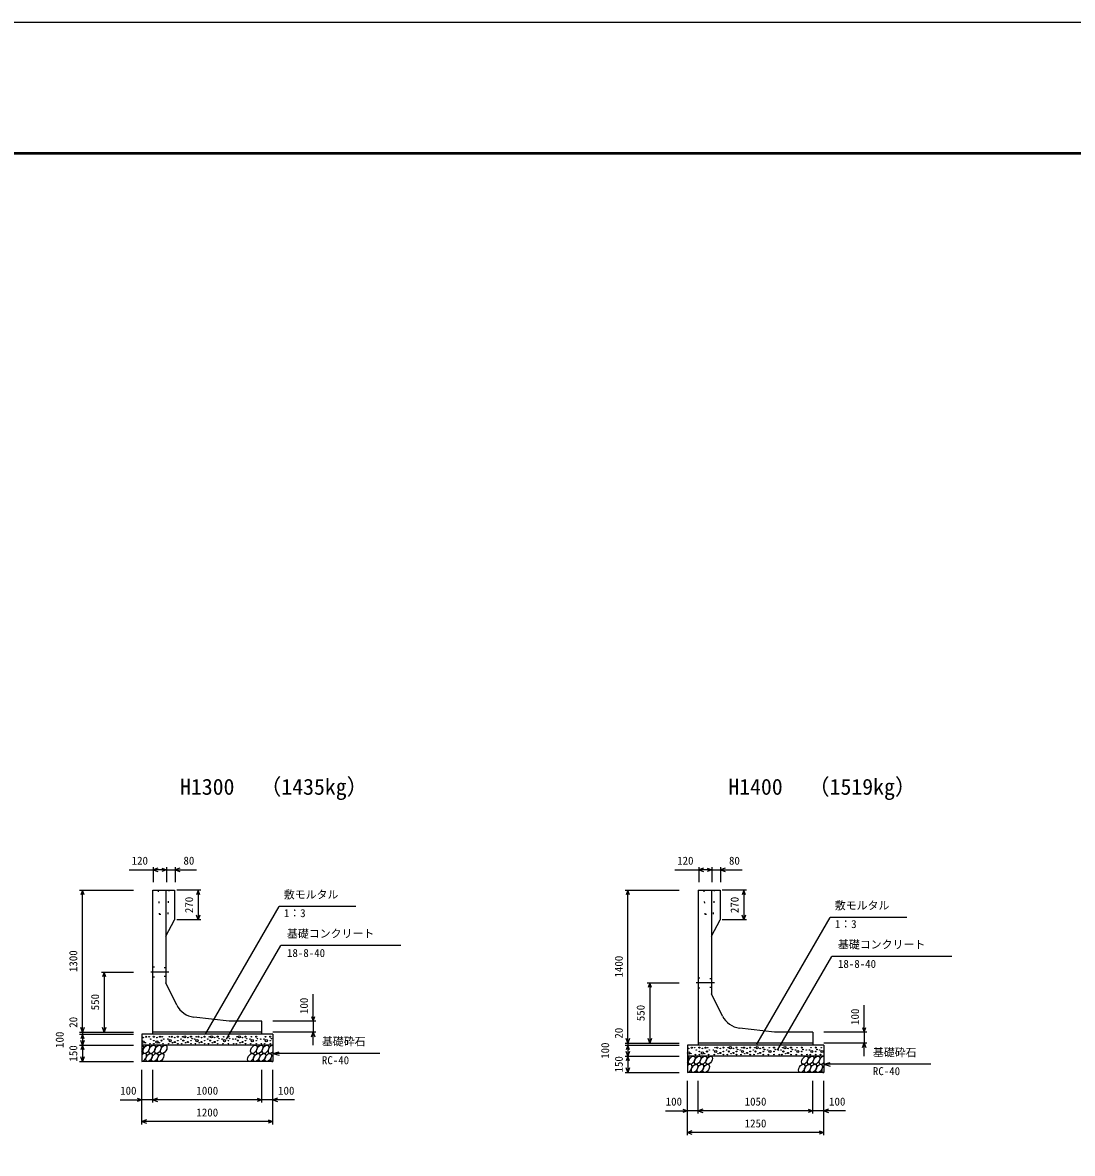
# Model space of a CAD drawing. Units: millimetres, scale not verified. Extents: x -50400 to 50400, y -17820 to 17820.
# Drawn here: x 31157 to 40778, y 7461 to 17820 of the extents above; entities that cross this region are included whole.
import ezdxf
from ezdxf.enums import TextEntityAlignment as Align

# ---------------------------------------------------------------- set-up
doc = ezdxf.new("R2010")
doc.units = ezdxf.units.MM
doc.header["$LTSCALE"] = 60
doc.linetypes.add('DOTTED', pattern=[1.75, 0.25, -1.5])
doc.linetypes.add('LONG_DASHED_DOTTED', pattern=[15.25, 12, -1.5, 0.25, -1.5])
for name, color, linetype, lineweight in [('0-0_CENTER', 7, 'LONG_DASHED_DOTTED', 25), ('0-1_DIM', 7, 'Continuous', 25), ('0-2_Defpoints', 5, 'Continuous', 25), ('0-3_HATCH', 6, 'Continuous', 25), ('0-6_OUTLINE', 1, 'Continuous', 25), ('0-7_OUTLINE2', 4, 'DOTTED', 25), ('0-8_TXT', 7, 'Continuous', 25), ('0-9_WAKU', 3, 'Continuous', 25)]:
    doc.layers.add(name, color=color, linetype=linetype, lineweight=lineweight)
doc.styles.add('ＭＳ ゴシック', font='')
doc.styles.get('ＭＳ ゴシック').set_extended_font_data('MS Gothic')

msp = doc.modelspace()

# ---------------------------------------------------------------- linework, layer by layer
at = {"layer": '0-0_CENTER'}
for p, q in [((32496.78, 9122.24), (32330.75, 9122.24)), ((37496.78, 9022.24), (37330.75, 9022.24))]:
    msp.add_line(p, q, dxfattribs=at)
at = {"layer": '0-1_DIM'}
for p, q in [((32134.64, 10059.13), (32354.5, 10059.13)), ((32354.5, 10084.13), (32354.5, 9947.24)), ((32474.5, 10059.13), (32354.5, 10059.13)), ((32474.5, 10084.13), (32474.5, 9947.24)), ((32474.5, 10059.13), (32554.5, 10059.13)), ((32554.5, 10084.13), (32554.5, 9947.24)), ((32554.5, 10059.13), (32750.46, 10059.13)), ((37134.64, 10059.13), (37354.5, 10059.13)), ((37354.5, 10084.13), (37354.5, 9947.24)), ((37474.5, 10059.13), (37354.5, 10059.13)), ((37474.5, 10084.13), (37474.5, 9947.24)), ((37474.5, 10059.13), (37554.5, 10059.13)), ((37554.5, 10084.13), (37554.5, 9947.24)), ((37554.5, 10059.13), (37750.46, 10059.13)), ((31679.5, 9872.24), (32174.5, 9872.24)), ((31704.5, 8572.24), (31704.5, 9872.24)), ((32790.91, 9872.24), (32569, 9872.24)), ((32765.91, 9872.24), (32765.91, 9602.24)), ((36679.5, 9872.24), (37174.5, 9872.24)), ((36704.5, 8472.24), (36704.5, 9872.24)), ((37790.91, 9872.24), (37569, 9872.24)), ((37765.91, 9872.24), (37765.91, 9602.24)), ((32836.65, 8560.91), (33507.92, 9723.59)), ((34210.33, 9723.59), (33507.92, 9723.59)), ((32790.91, 9602.24), (32569, 9602.24)), ((37790.91, 9602.24), (37569, 9602.24)), ((37886.65, 8460.91), (38557.92, 9623.59)), ((39260.33, 9623.59), (38557.92, 9623.59)), ((33026.13, 8506.52), (33522.4, 9366.08)), ((34621.94, 9366.08), (33522.4, 9366.08)), ((38076.13, 8406.52), (38572.4, 9266.08)), ((39671.94, 9266.08), (38572.4, 9266.08)), ((31879.5, 9122.24), (32174.5, 9122.24)), ((31904.5, 9122.24), (31904.5, 8572.24)), ((36879.5, 9022.24), (37174.5, 9022.24)), ((36904.5, 9022.24), (36904.5, 8472.24)), ((33819.5, 8672.24), (33819.5, 8919.93)), ((38869.5, 8572.24), (38869.5, 8819.93)), ((33844.5, 8672.24), (33449.5, 8672.24)), ((33819.5, 8672.24), (33819.5, 8572.24)), ((31679.5, 8572.24), (32174.5, 8572.24)), ((31679.5, 8552.24), (32174.5, 8552.24)), ((31704.5, 8572.24), (31704.5, 8552.24)), ((31704.5, 8552.24), (31704.5, 8452.24)), ((33844.5, 8572.24), (33449.5, 8572.24)), ((33819.5, 8452.24), (33819.5, 8572.24)), ((38894.5, 8572.24), (38499.5, 8572.24)), ((38869.5, 8572.24), (38869.5, 8472.24)), ((31679.5, 8452.24), (32174.5, 8452.24)), ((31704.5, 8452.24), (31704.5, 8302.24)), ((33449.5, 8377.24), (33507.46, 8392.76)), ((36679.5, 8472.24), (37174.5, 8472.24)), ((36679.5, 8452.24), (37174.5, 8452.24)), ((36704.5, 8472.24), (36704.5, 8452.24)), ((36704.5, 8452.24), (36704.5, 8352.24)), ((38894.5, 8472.24), (38499.5, 8472.24)), ((38869.5, 8352.24), (38869.5, 8472.24)), ((31679.5, 8302.24), (32174.5, 8302.24)), ((34429.82, 8377.24), (33449.5, 8377.24)), ((33449.5, 8377.24), (33507.46, 8361.71)), ((36679.5, 8352.24), (37174.5, 8352.24)), ((36704.5, 8352.24), (36704.5, 8202.24)), ((38499.5, 8277.24), (38557.46, 8292.76)), ((32249.5, 7727.24), (32249.5, 8227.24)), ((32349.5, 7927.24), (32349.5, 8227.24)), ((33349.5, 7927.24), (33349.5, 8227.24)), ((33349.5, 7927.24), (33349.5, 8227.24)), ((33449.5, 7727.24), (33449.5, 8227.24)), ((36679.5, 8202.24), (37174.5, 8202.24)), ((39479.82, 8277.24), (38499.5, 8277.24)), ((38499.5, 8277.24), (38557.46, 8261.71)), ((37249.5, 7627.24), (37249.5, 8127.24)), ((37349.5, 7827.24), (37349.5, 8127.24)), ((38399.5, 7827.24), (38399.5, 8127.24)), ((38399.5, 7827.24), (38399.5, 8127.24)), ((38499.5, 7627.24), (38499.5, 8127.24)), ((32049.96, 7952.24), (32249.5, 7952.24)), ((32349.5, 7952.24), (32249.5, 7952.24)), ((33349.5, 7952.24), (32349.5, 7952.24)), ((33449.5, 7952.24), (33349.5, 7952.24)), ((33649.04, 7952.24), (33449.5, 7952.24)), ((37049.96, 7852.24), (37249.5, 7852.24)), ((37349.5, 7852.24), (37249.5, 7852.24)), ((38399.5, 7852.24), (37349.5, 7852.24)), ((38499.5, 7852.24), (38399.5, 7852.24)), ((38699.04, 7852.24), (38499.5, 7852.24)), ((33449.5, 7752.24), (32249.5, 7752.24)), ((38499.5, 7652.24), (37249.5, 7652.24))]:
    msp.add_line(p, q, dxfattribs=at)
for points in [[(32396.79, 10074.52), (32354.5, 10059.13), (32396.79, 10043.74)], [(32432.21, 10074.52), (32474.5, 10059.13), (32432.21, 10043.74)], [(32596.79, 10074.52), (32554.5, 10059.13), (32596.79, 10043.74)], [(37396.79, 10074.52), (37354.5, 10059.13), (37396.79, 10043.74)], [(37432.21, 10074.52), (37474.5, 10059.13), (37432.21, 10043.74)], [(37596.79, 10074.52), (37554.5, 10059.13), (37596.79, 10043.74)], [(31719.89, 9829.95), (31704.5, 9872.24), (31689.11, 9829.95)], [(32781.3, 9829.95), (32765.91, 9872.24), (32750.52, 9829.95)], [(36719.89, 9829.95), (36704.5, 9872.24), (36689.11, 9829.95)], [(37781.3, 9829.95), (37765.91, 9872.24), (37750.52, 9829.95)], [(32781.3, 9644.52), (32765.91, 9602.24), (32750.52, 9644.52)], [(37781.3, 9644.52), (37765.91, 9602.24), (37750.52, 9644.52)], [(31919.89, 9079.95), (31904.5, 9122.24), (31889.11, 9079.95)], [(36919.89, 8979.95), (36904.5, 9022.24), (36889.11, 8979.95)], [(33804.11, 8714.52), (33819.5, 8672.24), (33834.89, 8714.52)], [(31719.89, 8614.52), (31704.5, 8572.24), (31689.11, 8614.52)], [(31919.89, 8614.52), (31904.5, 8572.24), (31889.11, 8614.52)], [(38854.11, 8614.52), (38869.5, 8572.24), (38884.89, 8614.52)], [(31719.89, 8509.95), (31704.5, 8552.24), (31689.11, 8509.95)], [(31719.89, 8494.52), (31704.5, 8452.24), (31689.11, 8494.52)], [(33804.11, 8529.95), (33819.5, 8572.24), (33834.89, 8529.95)], [(36719.89, 8514.52), (36704.5, 8472.24), (36689.11, 8514.52)], [(36919.89, 8514.52), (36904.5, 8472.24), (36889.11, 8514.52)], [(31719.89, 8409.95), (31704.5, 8452.24), (31689.11, 8409.95)], [(36719.89, 8409.95), (36704.5, 8452.24), (36689.11, 8409.95)], [(36719.89, 8394.52), (36704.5, 8352.24), (36689.11, 8394.52)], [(38854.11, 8429.95), (38869.5, 8472.24), (38884.89, 8429.95)], [(31719.89, 8344.52), (31704.5, 8302.24), (31689.11, 8344.52)], [(36719.89, 8309.95), (36704.5, 8352.24), (36689.11, 8309.95)], [(36719.89, 8244.52), (36704.5, 8202.24), (36689.11, 8244.52)], [(32207.21, 7967.63), (32249.5, 7952.24), (32207.21, 7936.84)], [(32391.79, 7967.63), (32349.5, 7952.24), (32391.79, 7936.84)], [(33307.21, 7967.63), (33349.5, 7952.24), (33307.21, 7936.84)], [(33491.79, 7967.63), (33449.5, 7952.24), (33491.79, 7936.84)], [(37207.21, 7867.63), (37249.5, 7852.24), (37207.21, 7836.84)], [(37391.79, 7867.63), (37349.5, 7852.24), (37391.79, 7836.84)], [(38357.21, 7867.63), (38399.5, 7852.24), (38357.21, 7836.84)], [(38541.79, 7867.63), (38499.5, 7852.24), (38541.79, 7836.84)], [(32291.79, 7767.63), (32249.5, 7752.24), (32291.79, 7736.84)], [(33407.21, 7767.63), (33449.5, 7752.24), (33407.21, 7736.84)], [(37291.79, 7667.63), (37249.5, 7652.24), (37291.79, 7636.84)], [(38457.21, 7667.63), (38499.5, 7652.24), (38457.21, 7636.84)]]:
    msp.add_lwpolyline(points, dxfattribs=at)
at = {"layer": '0-2_Defpoints'}
msp.add_lwpolyline([(0, -17820), (50400, -17820), (50400, 17820), (0, 17820)], close=True, dxfattribs=at)
at = {"layer": '0-3_HATCH'}
for centre, radius in [((32261.4, 8522.41), 2.5), ((32289.44, 8529.41), 5), ((32316.57, 8529.41), 2.5), ((32330.59, 8508.4), 2.5), ((32359.47, 8530.29), 5), ((32359.47, 8494.4), 2.5), ((32387.51, 8522.41), 2.5), ((32415.54, 8529.41), 5), ((32429.56, 8494.4), 5), ((32436.57, 8529.41), 2.5), ((32450.59, 8508.4), 2.5), ((32488.41, 8508.4), 2.5), ((32509.44, 8494.4), 10), ((32502.43, 8529.41), 2.5), ((32523.46, 8529.41), 5), ((32551.49, 8522.41), 2.5), ((32579.53, 8530.29), 5), ((32579.53, 8494.4), 2.5), ((32608.41, 8508.4), 2.5), ((32622.43, 8529.41), 2.5), ((32629.44, 8494.4), 5), ((32643.46, 8529.41), 10), ((32671.49, 8522.41), 2.5), ((32699.53, 8530.29), 5), ((32699.53, 8494.4), 2.5), ((32710.87, 8512.72), 2.5), ((32733.63, 8508.4), 2.5), ((32754.66, 8494.4), 10), ((32747.65, 8529.41), 2.5), ((32768.68, 8529.41), 5), ((32796.72, 8522.41), 2.5), ((32824.76, 8530.29), 5), ((32824.76, 8494.4), 2.5), ((32853.63, 8508.4), 2.5), ((32867.65, 8529.41), 2.5), ((32874.66, 8494.4), 5), ((32888.68, 8529.41), 10), ((32916.72, 8522.41), 2.5), ((32944.76, 8530.29), 5), ((32944.76, 8494.4), 2.5), ((32956.1, 8512.72), 2.5), ((32985.56, 8508.4), 2.5), ((33006.59, 8494.4), 10), ((32999.58, 8529.41), 2.5), ((33043.2, 8530.29), 5), ((33043.2, 8494.4), 2.5), ((33054.54, 8512.72), 2.5), ((33084, 8508.4), 2.5), ((33108.33, 8508.4), 2.5), ((33122.35, 8529.41), 2.5), ((33129.36, 8494.4), 5), ((33143.38, 8529.41), 10), ((33171.41, 8522.41), 2.5), ((33199.45, 8530.29), 5), ((33199.45, 8494.4), 2.5), ((33210.79, 8512.72), 2.5), ((33240.25, 8508.4), 2.5), ((33261.28, 8494.4), 10), ((33254.27, 8529.41), 2.5), ((33297.89, 8530.29), 5), ((33297.89, 8494.4), 2.5), ((33309.23, 8512.72), 2.5), ((33338.69, 8508.4), 2.5), ((33368.68, 8508.4), 2.5), ((33389.71, 8494.4), 10), ((33382.7, 8529.41), 2.5), ((33426.32, 8530.29), 5), ((33426.32, 8494.4), 2.5), ((33437.66, 8512.72), 2.5), ((32261.4, 8481.26), 10), ((32282.43, 8474.26), 2.5), ((32323.58, 8466.38), 2.5), ((32359.47, 8466.38), 2.5), ((32387.51, 8481.26), 10), ((32408.53, 8474.26), 2.5), ((32443.58, 8466.38), 2.5), ((32495.42, 8466.38), 2.5), ((32530.47, 8474.26), 2.5), ((32551.49, 8481.26), 5), ((32579.53, 8466.38), 2.5), ((32615.42, 8466.38), 2.5), ((32650.47, 8474.26), 2.5), ((32671.49, 8481.26), 5), ((32699.53, 8466.38), 2.5), ((32740.64, 8466.38), 2.5), ((32775.69, 8474.26), 2.5), ((32796.72, 8481.26), 5), ((32824.76, 8466.38), 2.5), ((32860.64, 8466.38), 2.5), ((32895.69, 8474.26), 2.5), ((32916.72, 8481.26), 5), ((32944.76, 8466.38), 2.5), ((32992.57, 8466.38), 2.5), ((33043.2, 8466.38), 2.5), ((33091.01, 8466.38), 2.5), ((33115.34, 8466.38), 2.5), ((33150.39, 8474.26), 2.5), ((33171.41, 8481.26), 5), ((33199.45, 8466.38), 2.5), ((33247.26, 8466.38), 2.5), ((33297.89, 8466.38), 2.5), ((33345.7, 8466.38), 2.5), ((33375.69, 8466.38), 2.5), ((33426.32, 8466.38), 2.5), ((37261.4, 8381.26), 10), ((37261.4, 8422.41), 2.5), ((37289.44, 8429.41), 5), ((37316.57, 8429.41), 2.5), ((37330.59, 8408.4), 2.5), ((37359.47, 8430.29), 5), ((37359.47, 8394.4), 2.5), ((37387.51, 8381.26), 10), ((37387.51, 8422.41), 2.5), ((37415.54, 8429.41), 5), ((37429.56, 8394.4), 5), ((37436.57, 8429.41), 2.5), ((37450.59, 8408.4), 2.5), ((37488.41, 8408.4), 2.5), ((37509.44, 8394.4), 10), ((37502.43, 8429.41), 2.5), ((37523.46, 8429.41), 5), ((37551.49, 8422.41), 2.5), ((37579.53, 8430.29), 5), ((37579.53, 8394.4), 2.5), ((37608.41, 8408.4), 2.5), ((37622.43, 8429.41), 2.5), ((37629.44, 8394.4), 5), ((37643.46, 8429.41), 10), ((37671.49, 8422.41), 2.5), ((37699.53, 8430.29), 5), ((37699.53, 8394.4), 2.5), ((37710.87, 8412.72), 2.5), ((37733.63, 8408.4), 2.5), ((37754.66, 8394.4), 10), ((37747.65, 8429.41), 2.5), ((37768.68, 8429.41), 5), ((37796.72, 8422.41), 2.5), ((37824.76, 8430.29), 5), ((37824.76, 8394.4), 2.5), ((37853.63, 8408.4), 2.5), ((37867.65, 8429.41), 2.5), ((37874.66, 8394.4), 5), ((37888.68, 8429.41), 10), ((37916.72, 8422.41), 2.5), ((37944.76, 8430.29), 5), ((37944.76, 8394.4), 2.5), ((37956.1, 8412.72), 2.5), ((37985.56, 8408.4), 2.5), ((38006.59, 8394.4), 10), ((37999.58, 8429.41), 2.5), ((38043.2, 8430.29), 5), ((38043.2, 8394.4), 2.5), ((38054.54, 8412.72), 2.5), ((38084, 8408.4), 2.5), ((38108.33, 8408.4), 2.5), ((38122.35, 8429.41), 2.5), ((38129.36, 8394.4), 5), ((38143.38, 8429.41), 10), ((38171.41, 8422.41), 2.5), ((38199.45, 8430.29), 5), ((38199.45, 8394.4), 2.5), ((38210.79, 8412.72), 2.5), ((38240.25, 8408.4), 2.5), ((38261.28, 8394.4), 10), ((38254.27, 8429.41), 2.5), ((38297.89, 8430.29), 5), ((38297.89, 8394.4), 2.5), ((38309.23, 8412.72), 2.5), ((38338.69, 8408.4), 2.5), ((38368.68, 8408.4), 2.5), ((38389.71, 8394.4), 10), ((38382.7, 8429.41), 2.5), ((38426.32, 8430.29), 5), ((38426.32, 8394.4), 2.5), ((38437.66, 8412.72), 2.5), ((38462.6, 8408.4), 2.5), ((38483.63, 8394.4), 10), ((38476.62, 8429.41), 2.5), ((37282.43, 8374.26), 2.5), ((37323.58, 8366.38), 2.5), ((37359.47, 8366.38), 2.5), ((37408.53, 8374.26), 2.5), ((37443.58, 8366.38), 2.5), ((37495.42, 8366.38), 2.5), ((37530.47, 8374.26), 2.5), ((37551.49, 8381.26), 5), ((37579.53, 8366.38), 2.5), ((37615.42, 8366.38), 2.5), ((37650.47, 8374.26), 2.5), ((37671.49, 8381.26), 5), ((37699.53, 8366.38), 2.5), ((37740.64, 8366.38), 2.5), ((37775.69, 8374.26), 2.5), ((37796.72, 8381.26), 5), ((37824.76, 8366.38), 2.5), ((37860.64, 8366.38), 2.5), ((37895.69, 8374.26), 2.5), ((37916.72, 8381.26), 5), ((37944.76, 8366.38), 2.5), ((37992.57, 8366.38), 2.5), ((38043.2, 8366.38), 2.5), ((38091.01, 8366.38), 2.5), ((38115.34, 8366.38), 2.5), ((38150.39, 8374.26), 2.5), ((38171.41, 8381.26), 5), ((38199.45, 8366.38), 2.5), ((38247.26, 8366.38), 2.5), ((38297.89, 8366.38), 2.5), ((38345.7, 8366.38), 2.5), ((38375.69, 8366.38), 2.5), ((38426.32, 8366.38), 2.5), ((38469.61, 8366.38), 2.5)]:
    msp.add_circle(centre, radius, dxfattribs=at)
for centre, start_param, end_param in [((32237.13, 8414.71), 4.385593, 6.67454438), ((33435.64, 8414.71), 0.33577149, 4.44118059), ((32262.46, 8339.72), 3.51114638, 7.548991), ((33460.96, 8339.72), 1.2110787, 3.56587337), ((37237.13, 8314.71), 4.385593, 6.67454438), ((38485.64, 8314.71), 0.33577149, 4.44118059), ((37262.46, 8239.72), 3.51114638, 7.548991), ((38510.96, 8239.72), 1.2110787, 3.56587337)]:
    msp.add_ellipse(centre, major_axis=(21.81, 35.31), ratio=0.5792, start_param=start_param, end_param=end_param, dxfattribs=at)
for centre in [(32290.34, 8414.71), (32343.55, 8414.71), (32396.76, 8414.71), (32449.97, 8414.71), (33276.01, 8414.71), (33329.22, 8414.71), (33382.43, 8414.71), (32315.66, 8339.72), (32368.87, 8339.72), (32422.08, 8339.72), (33248.13, 8339.72), (33301.34, 8339.72), (33354.54, 8339.72), (33407.75, 8339.72), (37290.34, 8314.71), (37343.55, 8314.71), (37396.76, 8314.71), (37449.97, 8314.71), (38326.01, 8314.71), (38379.22, 8314.71), (38432.43, 8314.71), (37315.66, 8239.72), (37368.87, 8239.72), (37422.08, 8239.72), (38298.13, 8239.72), (38351.34, 8239.72), (38404.54, 8239.72), (38457.75, 8239.72)]:
    msp.add_ellipse(centre, major_axis=(21.81, 35.31), ratio=0.5792, dxfattribs=at)
at = {"layer": '0-6_OUTLINE'}
for p, q in [((32349.5, 9872.24), (32549.5, 9872.24)), ((32349.5, 8552.24), (32349.5, 9872.24)), ((32469.5, 9872.24), (32469.5, 9022.24)), ((32549.5, 9872.24), (32549.5, 9602.24)), ((37349.5, 9872.24), (37549.5, 9872.24)), ((37349.5, 9872.24), (37349.5, 8452.24)), ((37469.5, 9872.24), (37469.5, 8922.24)), ((37549.5, 9872.24), (37549.5, 9602.24)), ((32469.5, 9452.24), (32549.5, 9602.24)), ((37469.5, 9452.24), (37549.5, 9602.24)), ((32571.14, 8818.96), (32469.5, 9022.24)), ((37571.14, 8718.96), (37469.5, 8922.24)), ((33049.5, 8672.24), (32726.92, 8709.74)), ((38049.5, 8572.24), (37726.92, 8609.74)), ((33449.5, 8552.24), (32249.5, 8552.24)), ((32249.5, 8552.24), (32249.5, 8302.24)), ((33349.5, 8572.24), (32349.5, 8572.24)), ((33449.5, 8552.24), (33449.5, 8302.24)), ((38399.5, 8572.24), (38049.5, 8572.24)), ((38399.5, 8572.24), (38399.5, 8452.24)), ((33449.5, 8452.24), (32249.5, 8452.24)), ((38499.5, 8452.24), (37249.5, 8452.24)), ((37249.5, 8452.24), (37249.5, 8202.24)), ((38399.5, 8472.24), (37349.5, 8472.24)), ((38499.5, 8452.24), (38499.5, 8202.24)), ((33449.5, 8302.24), (32249.5, 8302.24)), ((38499.5, 8352.24), (37249.5, 8352.24)), ((38499.5, 8202.24), (37249.5, 8202.24))]:
    msp.add_line(p, q, dxfattribs=at)
msp.add_lwpolyline([(33349.5, 8552.24), (33349.5, 8672.24), (33049.5, 8672.24)], dxfattribs=at)
for centre in [(32750.02, 8908.41), (37750.02, 8808.41)]:
    msp.add_arc(centre, 200, 206.56505, 263.36749, dxfattribs=at)
at = {"layer": '0-7_OUTLINE2'}
for p, q in [((32399.5, 9872.24), (32409.5, 9652.24)), ((37399.5, 9872.24), (37409.5, 9652.24)), ((32469.5, 9159.74), (32349.5, 9167.24)), ((32349.5, 9077.24), (32469.5, 9084.74)), ((37469.5, 9059.74), (37349.5, 9067.24)), ((37349.5, 8977.24), (37469.5, 8984.74))]:
    msp.add_line(p, q, dxfattribs=at)
for points in [[(32409.5, 9652.24), (32489.5, 9652.24), (32499.5, 9872.24)], [(37409.5, 9652.24), (37489.5, 9652.24), (37499.5, 9872.24)]]:
    msp.add_lwpolyline(points, dxfattribs=at)
at = {"layer": '0-9_WAKU', "lineweight": 50}
msp.add_lwpolyline([(1200, -16620), (49200, -16620), (49200, 16620), (1200, 16620)], close=True, dxfattribs=at)

# ---------------------------------------------------------------- texts
at = {"layer": '0-1_DIM', "style": 'ＭＳ ゴシック'}
for s, p in [('120', (32155.86, 10084.13)), ('80', (32630.76, 10084.13)), ('120', (37155.86, 10084.13)), ('80', (37630.76, 10084.13)), ('敷モルタル', (33550.77, 9773.59)), ('敷モルタル', (38600.77, 9673.59)), ('1：3', (33550.77, 9603.47)), ('1：3', (38600.77, 9503.47)), ('基礎コンクリート', (33579.65, 9416.08)), ('18-8-40', (33579.65, 9238.45)), ('基礎コンクリート', (38629.65, 9316.08)), ('18-8-40', (38629.65, 9138.45)), ('基礎砕石', (33899.75, 8427.24)), ('基礎砕石', (38949.75, 8327.24)), ('RC-40', (33899.75, 8255.86)), ('RC-40', (38949.75, 8155.86)), ('100', (32050.86, 7977.24)), ('1000', (32749.5, 7977.24)), ('100', (33498.14, 7977.24)), ('100', (37050.86, 7877.24)), ('1050', (37774.5, 7877.24)), ('100', (38548.14, 7877.24)), ('1200', (32749.5, 7777.24)), ('1250', (37774.5, 7677.24))]:
    msp.add_text(s, height=73.31, dxfattribs=at).set_placement(p, align=Align.BOTTOM_LEFT)
for s, p in [('270', (32740.91, 9662.24)), ('270', (37740.91, 9662.24)), ('1300', (31679.5, 9122.24)), ('1400', (36679.5, 9072.24)), ('550', (31879.5, 8772.24)), ('100', (33794.5, 8737.88)), ('550', (36879.5, 8672.24)), ('20', (31679.5, 8612.3)), ('100', (38844.5, 8637.88)), ('20', (36679.5, 8512.3)), ('100', (31554.5, 8427.24)), ('150', (31679.5, 8302.24)), ('100', (36554.5, 8327.24)), ('150', (36679.5, 8202.24))]:
    msp.add_text(s, height=73.31, rotation=90, dxfattribs=at).set_placement(p, align=Align.BOTTOM_LEFT)
at = {"layer": '0-8_TXT', "style": 'ＭＳ ゴシック'}
for s, p in [('H1300', (32599.5, 10702.48)), ('（1435kg）', (33328.12, 10702.48)), ('H1400', (37624.5, 10702.48)), ('（1519kg）', (38353.12, 10702.48))]:
    msp.add_text(s, height=146.6, dxfattribs=at).set_placement(p, align=Align.BOTTOM_LEFT)

doc.saveas('drawing.dxf')
